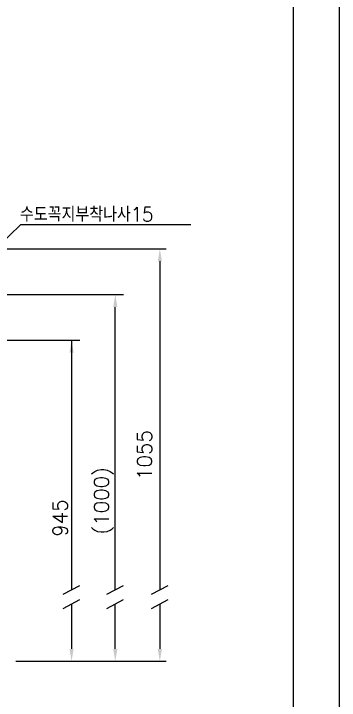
# Model space of a CAD drawing. Extents: x 17496 to 17916, y -10787 to -10193.
# Drawn here: x 17837.4 to 17915.6, y -10656.2 to -10491.2 of the extents above; entities that cross this region are included whole.
import ezdxf

# ---------------------------------------------------------------- set-up
doc = ezdxf.new("R2010")
doc.units = 0
doc.header["$LTSCALE"] = 7
doc.header["$MEASUREMENT"] = 0
doc.layers.get('0').update_dxf_attribs({"color": 2, "linetype": 'CONTINUOUS'})
doc.layers.add('D', color=2, linetype='CONTINUOUS')
doc.styles.add('GHS', font='romans', dxfattribs={"bigfont": 'ghs'})
doc.dimstyles.new('STANDARD$7', dxfattribs={"dimtxt": 3.5, "dimasz": 3, "dimexe": 1, "dimexo": 0.0625, "dimgap": 1, "dimtad": 1, "dimdec": 4, "dimzin": 0, "dimdsep": 46, "dimtxsty": 'GHS', "dimcen": 1, "dimclrt": 2, "dimadec": 0, "dimazin": 0, "dimtfac": 1, "dimtdec": 4, "dimtofl": 0, "dimtmove": 0, "dimatfit": 3, "dimfxl": 0, "dimtolj": 1, "dimtzin": 0, "dimarcsym": 0})

msp = doc.modelspace()

# ---------------------------------------------------------------- linework, layer by layer
at = {"color": 4}
msp.add_line((17904.64, -10773.33), (17904.64, -10224.33), dxfattribs=at)
for p, q in [((17827.67, -10558.68), (17863.79, -10558.68)), ((17861.79, -10629.69), (17861.79, -10561.68)), ((17861.79, -10643.87), (17861.79, -10633.09)), ((17861.79, -10640.69), (17861.79, -10633.09)), ((17838.37, -10646.87), (17863.79, -10646.87))]:
    msp.add_line(p, q)
for points in [[(17861.29, -10561.68), (17862.29, -10561.68), (17861.79, -10558.68)], [(17861.29, -10643.87), (17862.29, -10643.87), (17861.79, -10646.87)]]:
    msp.add_solid(points)
at = {"layer": 'D'}
for p, q in [((17831.77, -10547.68), (17874, -10547.68)), ((17872.5, -10550.68), (17872.5, -10629.69)), ((17827.67, -10558.68), (17863.79, -10558.68)), ((17831.13, -10569.68), (17853.27, -10569.68)), ((17851.27, -10569.68), (17851.27, -10629.69)), ((17849.27, -10630.76), (17853.27, -10628.63)), ((17859.79, -10630.76), (17863.79, -10628.63)), ((17870.5, -10630.76), (17874.5, -10628.63)), ((17849.27, -10634.16), (17853.27, -10632.03)), ((17859.79, -10634.16), (17863.79, -10632.03)), ((17870.5, -10634.16), (17874.5, -10632.03)), ((17851.27, -10633.09), (17851.27, -10640.69)), ((17851.27, -10633.09), (17851.27, -10643.87)), ((17872.5, -10633.09), (17872.5, -10643.87)), ((17837.87, -10646.87), (17874, -10646.87))]:
    msp.add_line(p, q, dxfattribs=at)
msp.add_lwpolyline([(17495.64, -10193.33), (17915.64, -10193.33), (17915.64, -10787.33), (17495.64, -10787.33)], close=True, dxfattribs=at)
for points in [[(17872, -10550.68), (17873, -10550.68), (17872.5, -10547.68)], [(17850.77, -10572.68), (17851.77, -10572.68), (17851.27, -10569.68)], [(17850.77, -10643.87), (17851.77, -10643.87), (17851.27, -10646.87)], [(17872, -10643.87), (17873, -10643.87), (17872.5, -10646.87)]]:
    msp.add_solid(points, dxfattribs=at)

# ---------------------------------------------------------------- texts
at = {"insert": (17859.04, -10608.27), "char_height": 3.5, "attachment_point": 5, "rotation": 90, "style": 'GHS'}
msp.add_mtext('(1000)', dxfattribs=at)
at = {"layer": 'D', "ltscale": 0.5, "style": 'GHS', "width": 0.9}
msp.add_text('수도꼭지부착나사15', height=3.5, dxfattribs=at).set_placement((17838.87, -10541.13))
at = {"layer": 'D', "char_height": 3.5, "attachment_point": 5, "rotation": 90, "style": 'GHS'}
for s, insert in [('\\A1;1055', (17868.83, -10597.27)), ('\\A1;945', (17848.52, -10612.42))]:
    msp.add_mtext(s, dxfattribs=dict(at, insert=insert))

# ---------------------------------------------------------------- leaders
at = {"layer": 'D'}
msp.add_leader([(17823.72, -10556.58), (17839.07, -10541.86), (17879.92, -10541.86)], dimstyle='STANDARD$7', override={"dimscale": 1, "dimtad": 0}, dxfattribs=at)

doc.saveas('drawing.dxf')
